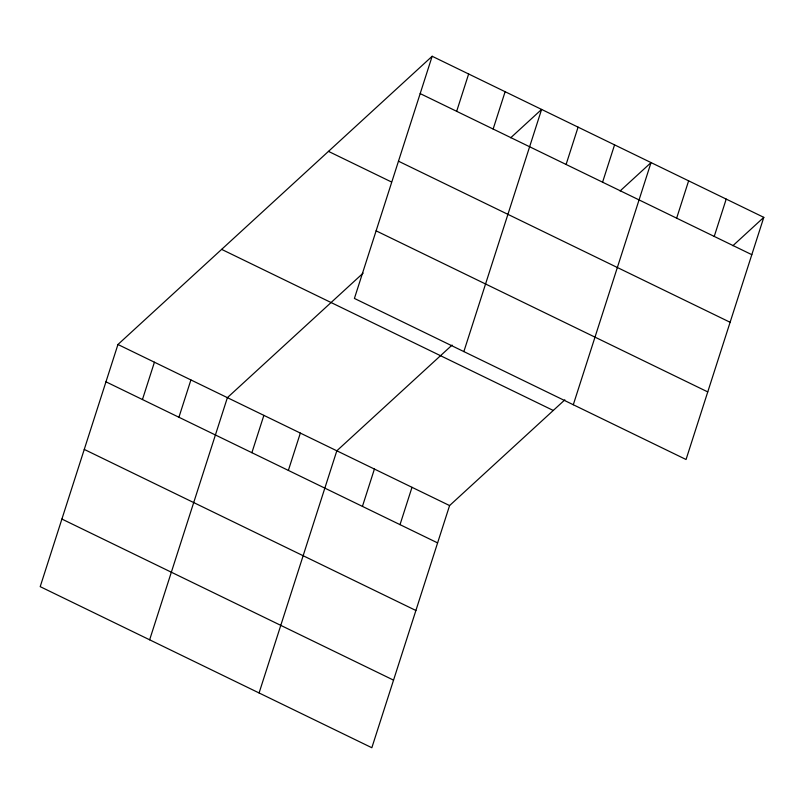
<?xml version="1.0" encoding="UTF-8"?>
<svg xmlns="http://www.w3.org/2000/svg" width="804" height="804" viewBox="0 0 804 804"><rect width="100%" height="100%" fill="white"/><g stroke="black" fill="none" stroke-linecap="round" stroke-linejoin="round"><path stroke-width="1.21" d="M432.16 56.27L354.413 298.435L686.053 459.506L763.8 217.351L432.16 56.27L117.947 344.494L40.2 586.649L371.84 747.73L449.587 505.565L564.85 399.839M142.449 399.538L154.428 362.212M178.92 417.256L190.91 379.93M149.644 639.803L227.391 397.648L363.127 273.139M251.883 452.692L263.873 415.366M288.365 470.41L300.344 433.085M259.079 692.958L336.826 450.803L452.089 345.077M456.662 111.314L468.642 73.988M362.433 506.389L374.413 469.064M493.143 129.032L505.123 91.706M400.02 524.64L412 487.314M463.858 351.589L541.605 109.424L510.681 137.796M566.096 164.478L578.086 127.143M602.578 182.196L614.568 144.871M573.292 404.744L651.039 162.589L620.115 190.95M676.646 218.165L688.626 180.84M714.233 236.426L726.213 199.09M732.876 245.722L763.8 217.351M420.18 93.596L751.82 254.677M398.472 161.192L730.112 322.273M328.474 151.383L391.488 181.985M376.121 230.838L707.751 391.91M221.643 249.381L553.273 410.462M117.947 344.494L449.587 505.565M105.967 381.82L437.597 542.901M84.259 449.416L415.899 610.487M61.898 519.052L393.538 680.134"/></g></svg>
